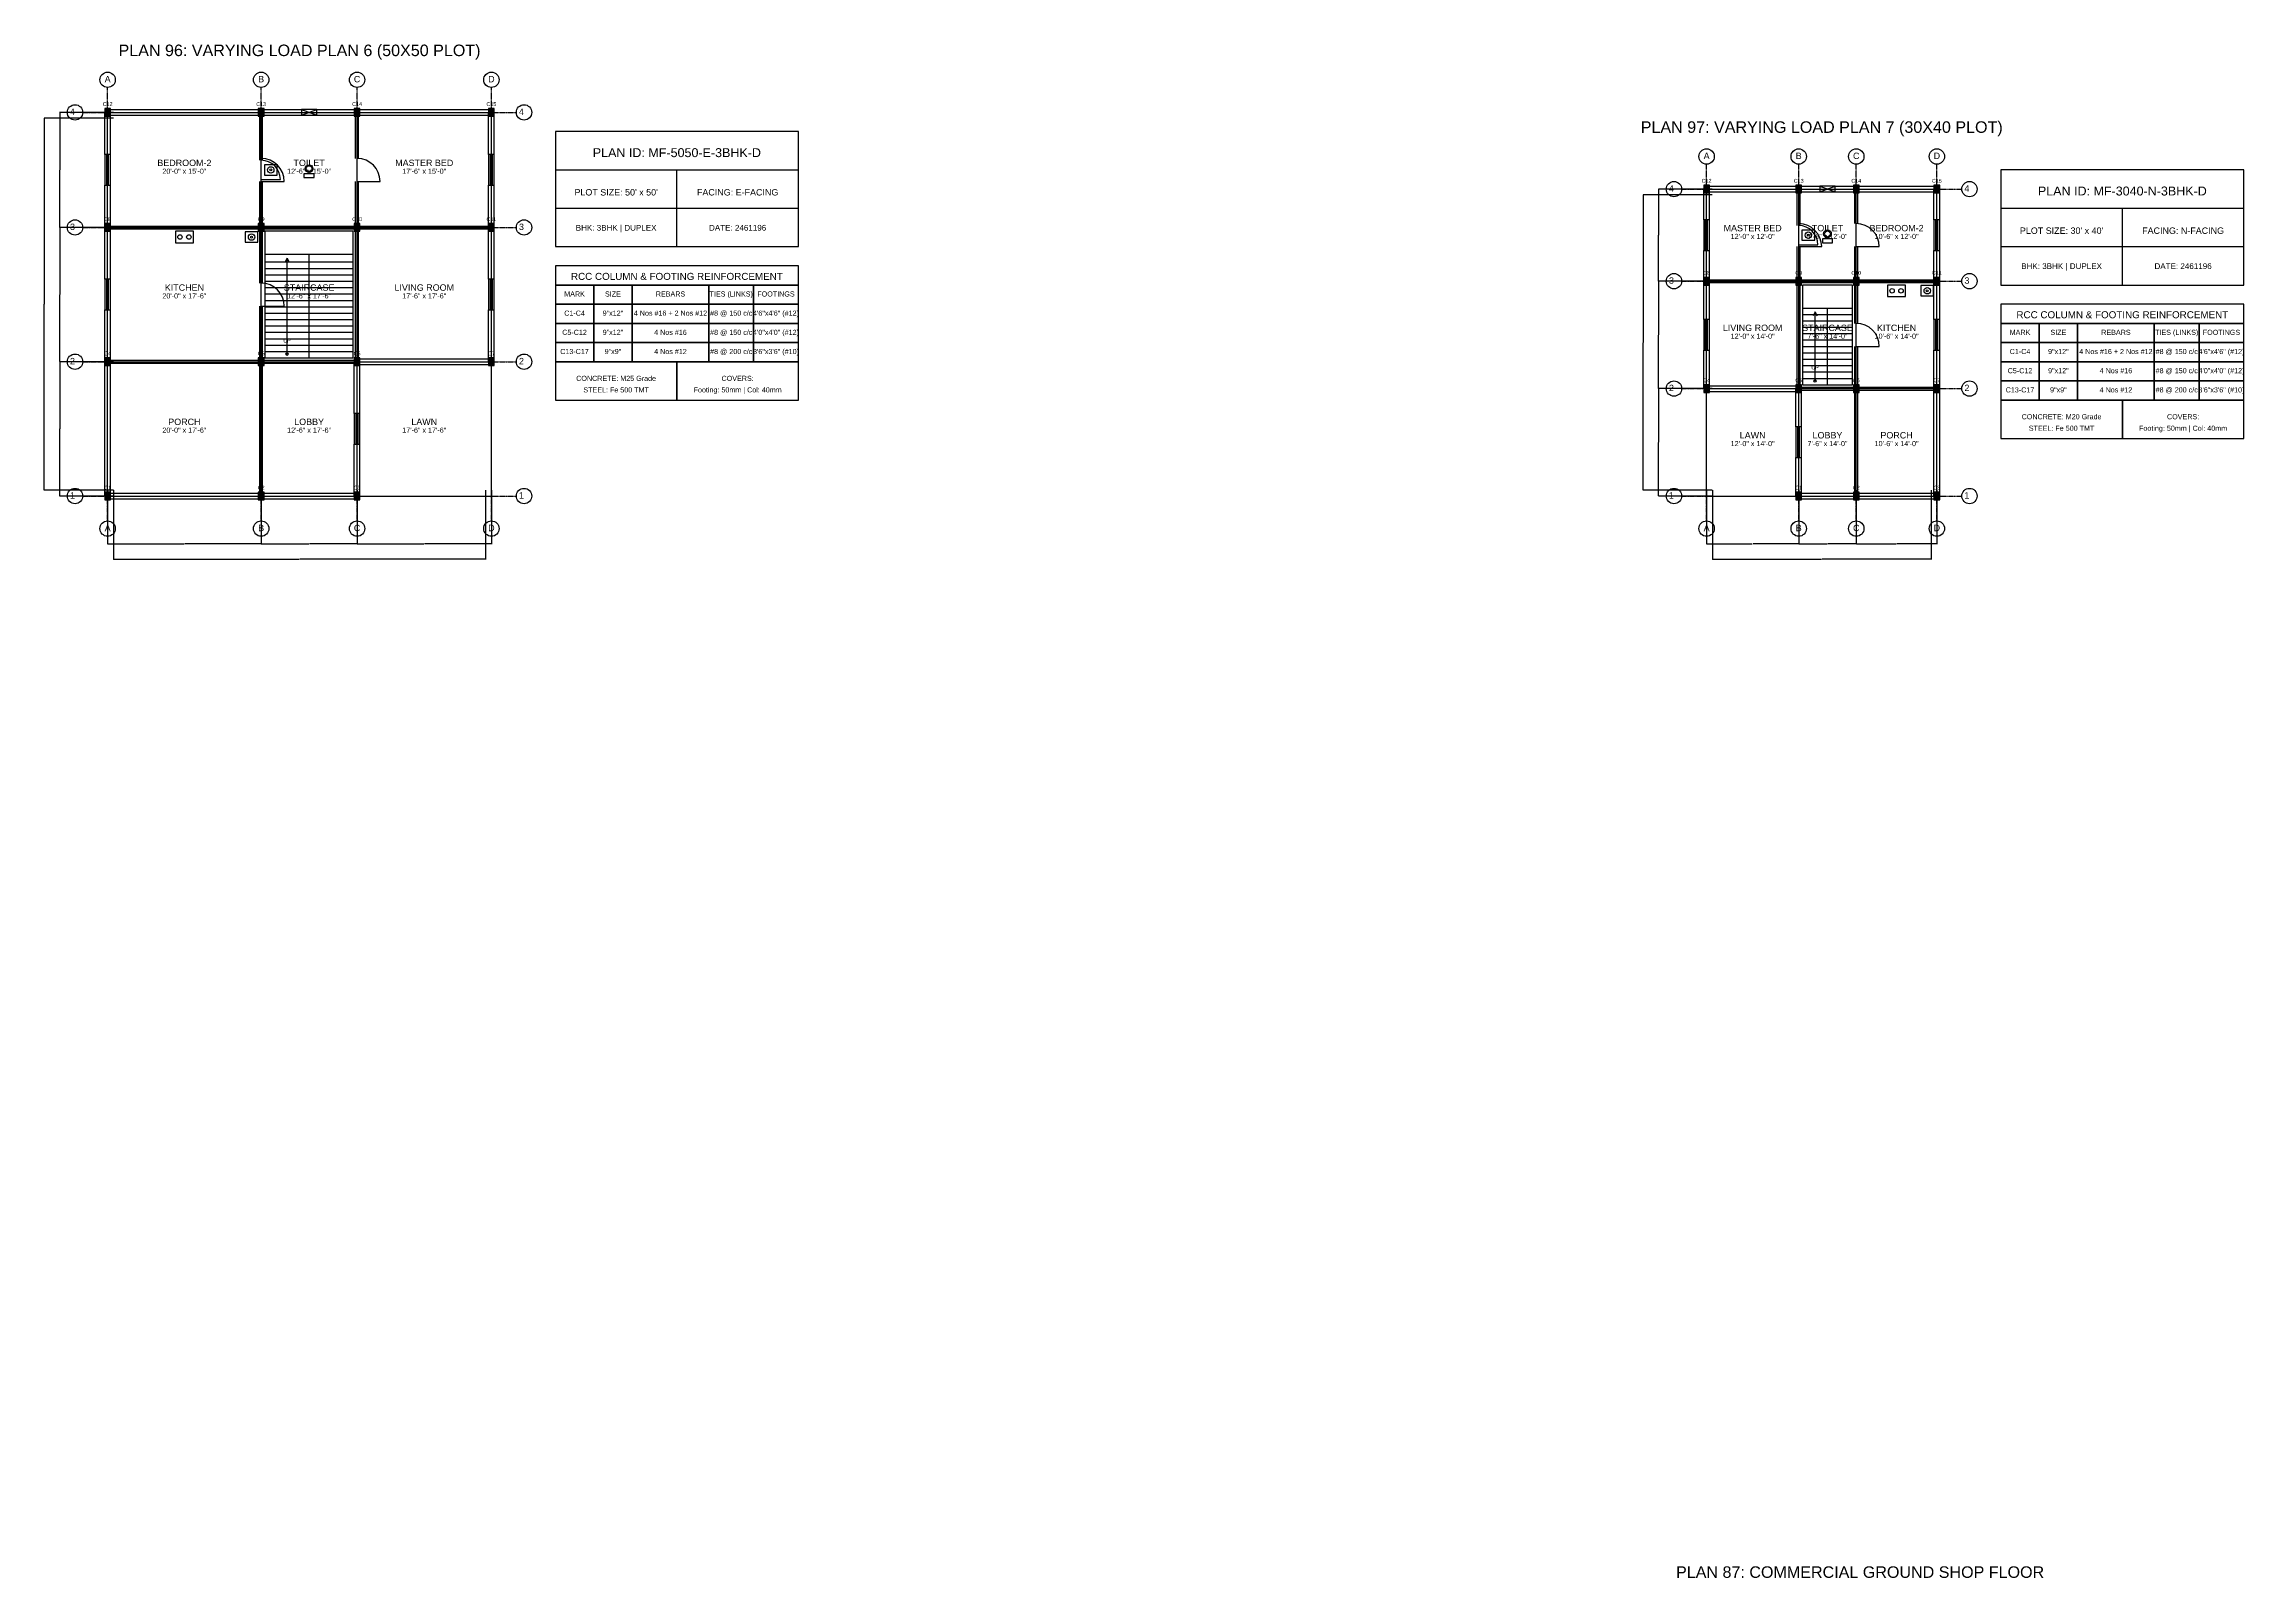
# Model space of a CAD drawing. Header units: inches. Extents: x -134 to 23580, y -99 to 23207.
# Drawn here: x 12400 to 15840, y 20808 to 23207 of the extents above; entities that cross this region are included whole.
import ezdxf
from ezdxf.enums import TextEntityAlignment as Align

# ---------------------------------------------------------------- set-up
doc = ezdxf.new("R2010")
doc.units = ezdxf.units.IN
doc.header["$MEASUREMENT"] = 0
doc.linetypes.add('CENTER', pattern=[2, 1.25, -0.25, 0.25, -0.25])
for name, color, linetype in [('A-COL-HATCH', 251, 'Continuous'), ('A-COLUMN', 1, 'Continuous'), ('A-DIM', 5, 'Continuous'), ('A-DOOR', 30, 'Continuous'), ('A-FIXTURE', 8, 'Continuous'), ('A-STAIR', 6, 'Continuous'), ('A-TEXT', 2, 'Continuous'), ('A-WALL-EXT', 7, 'Continuous'), ('A-WALL-INT', 9, 'Continuous'), ('A-WINDOW', 4, 'Continuous'), ('S-BEAM-FRAMING', 2, 'Continuous'), ('S-BUBBLE', 4, 'Continuous'), ('S-GRID-CENTER', 8, 'CENTER'), ('S-TABLE', 7, 'Continuous'), ('S-TEXT', 3, 'Continuous')]:
    doc.layers.add(name, color=color, linetype=linetype)
doc.styles.get("Standard").update_dxf_attribs({"font": 'arial.ttf'})
doc.dimstyles.get("Standard").update_dxf_attribs({"dimtxt": 0.18, "dimasz": 0.18, "dimexe": 0.18, "dimexo": 0.0625, "dimgap": 0.09, "dimtad": 0, "dimtih": 1, "dimtoh": 1, "dimdec": 4, "dimzin": 0, "dimdsep": 46, "dimtxsty": 'Standard', "dimcen": 0.09, "dimadec": 0, "dimazin": 0, "dimtfac": 1, "dimtdec": 4, "dimtofl": 0, "dimtmove": 0, "dimatfit": 3, "dimfxl": 1, "dimtolj": 1, "dimtzin": 0, "dimarcsym": 0})

# ---------------------------------------------------------------- blocks, each defined once
blk = doc.blocks.new('*D820')
at = {"layer": 'A-DIM', "color": 0, "lineweight": -2, "transparency": 16777216}
for p, q in [((12500, 22508.9), (12500, 22424.8)), ((12740, 22508.9), (12740, 22424.8)), ((12500.2, 22425), (12619.4, 22425)), ((12739.8, 22425), (12620.6, 22425))]:
    blk.add_line(p, q, dxfattribs=at)
at = {"layer": 'A-DIM', "color": 0, "transparency": 16777216}
for points in [[(12500.2, 22425), (12500.2, 22425), (12500, 22425)], [(12739.8, 22425), (12739.8, 22425), (12740, 22425)]]:
    blk.add_solid(points, dxfattribs=at)
at = {"layer": 'Defpoints', "color": 0, "transparency": 16777216}
for p in [(12500, 22509), (12740, 22509), (12740, 22425)]:
    blk.add_point(p, dxfattribs=at)
at = {"layer": 'A-DIM', "color": 0, "transparency": 16777216, "insert": (12620, 22425), "char_height": 0.18, "attachment_point": 5}
blk.add_mtext('\\A1;240.0000', dxfattribs=at)
blk = doc.blocks.new('*D821')
at = {"layer": 'A-DIM', "color": 0, "lineweight": -2, "transparency": 16777216}
for p, q in [((12740, 22508.9), (12740, 22424.8)), ((12890, 22508.9), (12890, 22424.8)), ((12740.2, 22425), (12814.4, 22425)), ((12889.8, 22425), (12815.6, 22425))]:
    blk.add_line(p, q, dxfattribs=at)
at = {"layer": 'A-DIM', "color": 0, "transparency": 16777216}
for points in [[(12740.2, 22425), (12740.2, 22425), (12740, 22425)], [(12889.8, 22425), (12889.8, 22425), (12890, 22425)]]:
    blk.add_solid(points, dxfattribs=at)
at = {"layer": 'Defpoints', "color": 0, "transparency": 16777216}
for p in [(12740, 22509), (12890, 22509), (12890, 22425)]:
    blk.add_point(p, dxfattribs=at)
at = {"layer": 'A-DIM', "color": 0, "transparency": 16777216, "insert": (12815, 22425), "char_height": 0.18, "attachment_point": 5}
blk.add_mtext('\\A1;150.0000', dxfattribs=at)
blk = doc.blocks.new('*D822')
at = {"layer": 'A-DIM', "color": 0, "lineweight": -2, "transparency": 16777216}
for p, q in [((12890, 22508.9), (12890, 22424.8)), ((13100, 22508.9), (13100, 22424.8)), ((12890.2, 22425), (12994.4, 22425)), ((13099.8, 22425), (12995.6, 22425))]:
    blk.add_line(p, q, dxfattribs=at)
at = {"layer": 'A-DIM', "color": 0, "transparency": 16777216}
for points in [[(12890.2, 22425), (12890.2, 22425), (12890, 22425)], [(13099.8, 22425), (13099.8, 22425), (13100, 22425)]]:
    blk.add_solid(points, dxfattribs=at)
at = {"layer": 'Defpoints', "color": 0, "transparency": 16777216}
for p in [(12890, 22509), (13100, 22509), (13100, 22425)]:
    blk.add_point(p, dxfattribs=at)
at = {"layer": 'A-DIM', "color": 0, "transparency": 16777216, "insert": (12995, 22425), "char_height": 0.18, "attachment_point": 5}
blk.add_mtext('\\A1;210.0000', dxfattribs=at)
blk = doc.blocks.new('*D823')
at = {"layer": 'A-DIM', "color": 0, "lineweight": -2, "transparency": 16777216}
for p, q in [((12509, 22508.9), (12509, 22400.8)), ((13091, 22508.9), (13091, 22400.8)), ((12509.2, 22401), (12799.4, 22401)), ((13090.8, 22401), (12800.6, 22401))]:
    blk.add_line(p, q, dxfattribs=at)
at = {"layer": 'A-DIM', "color": 0, "transparency": 16777216}
for points in [[(12509.2, 22401), (12509.2, 22401), (12509, 22401)], [(13090.8, 22401), (13090.8, 22401), (13091, 22401)]]:
    blk.add_solid(points, dxfattribs=at)
at = {"layer": 'Defpoints', "color": 0, "transparency": 16777216}
for p in [(12509, 22509), (13091, 22509), (13091, 22401)]:
    blk.add_point(p, dxfattribs=at)
at = {"layer": 'A-DIM', "color": 0, "transparency": 16777216, "insert": (12800, 22401), "char_height": 0.18, "attachment_point": 5}
blk.add_mtext('\\A1;582.0000', dxfattribs=at)
blk = doc.blocks.new('*D824')
at = {"layer": 'A-DIM', "color": 0, "lineweight": -2, "transparency": 16777216}
for p, q in [((12508.9, 22710), (12424.8, 22710)), ((12425, 22709.8), (12425, 22605.2)), ((12425, 22500.2), (12425, 22604.8)), ((12508.9, 22500), (12424.8, 22500))]:
    blk.add_line(p, q, dxfattribs=at)
at = {"layer": 'A-DIM', "color": 0, "transparency": 16777216}
for points in [[(12425, 22709.8), (12425, 22709.8), (12425, 22710)], [(12425, 22500.2), (12425, 22500.2), (12425, 22500)]]:
    blk.add_solid(points, dxfattribs=at)
at = {"layer": 'Defpoints', "color": 0, "transparency": 16777216}
for p in [(12425, 22710), (12509, 22710), (12509, 22500)]:
    blk.add_point(p, dxfattribs=at)
at = {"layer": 'A-DIM', "color": 0, "transparency": 16777216, "insert": (12425, 22605), "char_height": 0.18, "attachment_point": 5}
blk.add_mtext('\\A1;210.0000', dxfattribs=at)
blk = doc.blocks.new('*D825')
at = {"layer": 'A-DIM', "color": 0, "lineweight": -2, "transparency": 16777216}
for p, q in [((12508.9, 22920), (12424.8, 22920)), ((12425, 22919.8), (12425, 22815.2)), ((12425, 22710.2), (12425, 22814.8)), ((12508.9, 22710), (12424.8, 22710))]:
    blk.add_line(p, q, dxfattribs=at)
at = {"layer": 'A-DIM', "color": 0, "transparency": 16777216}
for points in [[(12425, 22919.8), (12425, 22919.8), (12425, 22920)], [(12425, 22710.2), (12425, 22710.2), (12425, 22710)]]:
    blk.add_solid(points, dxfattribs=at)
at = {"layer": 'Defpoints', "color": 0, "transparency": 16777216}
for p in [(12425, 22920), (12509, 22920), (12509, 22710)]:
    blk.add_point(p, dxfattribs=at)
at = {"layer": 'A-DIM', "color": 0, "transparency": 16777216, "insert": (12425, 22815), "char_height": 0.18, "attachment_point": 5}
blk.add_mtext('\\A1;210.0000', dxfattribs=at)
blk = doc.blocks.new('*D826')
at = {"layer": 'A-DIM', "color": 0, "lineweight": -2, "transparency": 16777216}
for p, q in [((12508.9, 23100), (12424.8, 23100)), ((12425, 23099.8), (12425, 23010.2)), ((12425, 22920.2), (12425, 23009.8)), ((12508.9, 22920), (12424.8, 22920))]:
    blk.add_line(p, q, dxfattribs=at)
at = {"layer": 'A-DIM', "color": 0, "transparency": 16777216}
for points in [[(12425, 23099.8), (12425, 23099.8), (12425, 23100)], [(12425, 22920.2), (12425, 22920.2), (12425, 22920)]]:
    blk.add_solid(points, dxfattribs=at)
at = {"layer": 'Defpoints', "color": 0, "transparency": 16777216}
for p in [(12425, 23100), (12509, 23100), (12509, 22920)]:
    blk.add_point(p, dxfattribs=at)
at = {"layer": 'A-DIM', "color": 0, "transparency": 16777216, "insert": (12425, 23010), "char_height": 0.18, "attachment_point": 5}
blk.add_mtext('\\A1;180.0000', dxfattribs=at)
blk = doc.blocks.new('*D827')
at = {"layer": 'A-DIM', "color": 0, "lineweight": -2, "transparency": 16777216}
for p, q in [((12508.9, 23091), (12400.8, 23091)), ((12401, 23090.8), (12401, 22800.2)), ((12401, 22509.2), (12401, 22799.8)), ((12508.9, 22509), (12400.8, 22509))]:
    blk.add_line(p, q, dxfattribs=at)
at = {"layer": 'A-DIM', "color": 0, "transparency": 16777216}
for points in [[(12401, 23090.8), (12401, 23090.8), (12401, 23091)], [(12401, 22509.2), (12401, 22509.2), (12401, 22509)]]:
    blk.add_solid(points, dxfattribs=at)
at = {"layer": 'Defpoints', "color": 0, "transparency": 16777216}
for p in [(12401, 23091), (12509, 23091), (12509, 22509)]:
    blk.add_point(p, dxfattribs=at)
at = {"layer": 'A-DIM', "color": 0, "transparency": 16777216, "insert": (12401, 22800), "char_height": 0.18, "attachment_point": 5}
blk.add_mtext('\\A1;582.0000', dxfattribs=at)
blk = doc.blocks.new('*D828')
at = {"layer": 'A-DIM', "color": 0, "lineweight": -2, "transparency": 16777216}
for p, q in [((15000, 22508.9), (15000, 22424.8)), ((15144, 22508.9), (15144, 22424.8)), ((15000.2, 22425), (15071.4, 22425)), ((15143.8, 22425), (15072.6, 22425))]:
    blk.add_line(p, q, dxfattribs=at)
at = {"layer": 'A-DIM', "color": 0, "transparency": 16777216}
for points in [[(15000.2, 22425), (15000.2, 22425), (15000, 22425)], [(15143.8, 22425), (15143.8, 22425), (15144, 22425)]]:
    blk.add_solid(points, dxfattribs=at)
at = {"layer": 'Defpoints', "color": 0, "transparency": 16777216}
for p in [(15000, 22509), (15144, 22509), (15144, 22425)]:
    blk.add_point(p, dxfattribs=at)
at = {"layer": 'A-DIM', "color": 0, "transparency": 16777216, "insert": (15072, 22425), "char_height": 0.18, "attachment_point": 5}
blk.add_mtext('\\A1;144.0000', dxfattribs=at)
blk = doc.blocks.new('*D829')
at = {"layer": 'A-DIM', "color": 0, "lineweight": -2, "transparency": 16777216}
for p, q in [((15144, 22508.9), (15144, 22424.8)), ((15234, 22508.9), (15234, 22424.8)), ((15144.2, 22425), (15188.5, 22425)), ((15233.8, 22425), (15189.5, 22425))]:
    blk.add_line(p, q, dxfattribs=at)
at = {"layer": 'A-DIM', "color": 0, "transparency": 16777216}
for points in [[(15144.2, 22425), (15144.2, 22425), (15144, 22425)], [(15233.8, 22425), (15233.8, 22425), (15234, 22425)]]:
    blk.add_solid(points, dxfattribs=at)
at = {"layer": 'Defpoints', "color": 0, "transparency": 16777216}
for p in [(15144, 22509), (15234, 22509), (15234, 22425)]:
    blk.add_point(p, dxfattribs=at)
at = {"layer": 'A-DIM', "color": 0, "transparency": 16777216, "insert": (15189, 22425), "char_height": 0.18, "attachment_point": 5}
blk.add_mtext('\\A1;90.0000', dxfattribs=at)
blk = doc.blocks.new('*D830')
at = {"layer": 'A-DIM', "color": 0, "lineweight": -2, "transparency": 16777216}
for p, q in [((15234, 22508.9), (15234, 22424.8)), ((15360, 22508.9), (15360, 22424.8)), ((15234.2, 22425), (15296.4, 22425)), ((15359.8, 22425), (15297.6, 22425))]:
    blk.add_line(p, q, dxfattribs=at)
at = {"layer": 'A-DIM', "color": 0, "transparency": 16777216}
for points in [[(15234.2, 22425), (15234.2, 22425), (15234, 22425)], [(15359.8, 22425), (15359.8, 22425), (15360, 22425)]]:
    blk.add_solid(points, dxfattribs=at)
at = {"layer": 'Defpoints', "color": 0, "transparency": 16777216}
for p in [(15234, 22509), (15360, 22509), (15360, 22425)]:
    blk.add_point(p, dxfattribs=at)
at = {"layer": 'A-DIM', "color": 0, "transparency": 16777216, "insert": (15297, 22425), "char_height": 0.18, "attachment_point": 5}
blk.add_mtext('\\A1;126.0000', dxfattribs=at)
blk = doc.blocks.new('*D831')
at = {"layer": 'A-DIM', "color": 0, "lineweight": -2, "transparency": 16777216}
for p, q in [((15009, 22508.9), (15009, 22400.8)), ((15351, 22508.9), (15351, 22400.8)), ((15009.2, 22401), (15179.4, 22401)), ((15350.8, 22401), (15180.6, 22401))]:
    blk.add_line(p, q, dxfattribs=at)
at = {"layer": 'A-DIM', "color": 0, "transparency": 16777216}
for points in [[(15009.2, 22401), (15009.2, 22401), (15009, 22401)], [(15350.8, 22401), (15350.8, 22401), (15351, 22401)]]:
    blk.add_solid(points, dxfattribs=at)
at = {"layer": 'Defpoints', "color": 0, "transparency": 16777216}
for p in [(15009, 22509), (15351, 22509), (15351, 22401)]:
    blk.add_point(p, dxfattribs=at)
at = {"layer": 'A-DIM', "color": 0, "transparency": 16777216, "insert": (15180, 22401), "char_height": 0.18, "attachment_point": 5}
blk.add_mtext('\\A1;342.0000', dxfattribs=at)
blk = doc.blocks.new('*D832')
at = {"layer": 'A-DIM', "color": 0, "lineweight": -2, "transparency": 16777216}
for p, q in [((15008.9, 22668), (14924.8, 22668)), ((14925, 22667.8), (14925, 22584.2)), ((14925, 22500.2), (14925, 22583.8)), ((15008.9, 22500), (14924.8, 22500))]:
    blk.add_line(p, q, dxfattribs=at)
at = {"layer": 'A-DIM', "color": 0, "transparency": 16777216}
for points in [[(14925, 22667.8), (14925, 22667.8), (14925, 22668)], [(14925, 22500.2), (14925, 22500.2), (14925, 22500)]]:
    blk.add_solid(points, dxfattribs=at)
at = {"layer": 'Defpoints', "color": 0, "transparency": 16777216}
for p in [(14925, 22668), (15009, 22668), (15009, 22500)]:
    blk.add_point(p, dxfattribs=at)
at = {"layer": 'A-DIM', "color": 0, "transparency": 16777216, "insert": (14925, 22584), "char_height": 0.18, "attachment_point": 5}
blk.add_mtext('\\A1;168.0000', dxfattribs=at)
blk = doc.blocks.new('*D833')
at = {"layer": 'A-DIM', "color": 0, "lineweight": -2, "transparency": 16777216}
for p, q in [((15008.9, 22836), (14924.8, 22836)), ((14925, 22835.8), (14925, 22752.2)), ((14925, 22668.2), (14925, 22751.8)), ((15008.9, 22668), (14924.8, 22668))]:
    blk.add_line(p, q, dxfattribs=at)
at = {"layer": 'A-DIM', "color": 0, "transparency": 16777216}
for points in [[(14925, 22835.8), (14925, 22835.8), (14925, 22836)], [(14925, 22668.2), (14925, 22668.2), (14925, 22668)]]:
    blk.add_solid(points, dxfattribs=at)
at = {"layer": 'Defpoints', "color": 0, "transparency": 16777216}
for p in [(14925, 22836), (15009, 22836), (15009, 22668)]:
    blk.add_point(p, dxfattribs=at)
at = {"layer": 'A-DIM', "color": 0, "transparency": 16777216, "insert": (14925, 22752), "char_height": 0.18, "attachment_point": 5}
blk.add_mtext('\\A1;168.0000', dxfattribs=at)
blk = doc.blocks.new('*D834')
at = {"layer": 'A-DIM', "color": 0, "lineweight": -2, "transparency": 16777216}
for p, q in [((15008.9, 22980), (14924.8, 22980)), ((14925, 22979.8), (14925, 22908.2)), ((14925, 22836.2), (14925, 22907.8)), ((15008.9, 22836), (14924.8, 22836))]:
    blk.add_line(p, q, dxfattribs=at)
at = {"layer": 'A-DIM', "color": 0, "transparency": 16777216}
for points in [[(14925, 22979.8), (14925, 22979.8), (14925, 22980)], [(14925, 22836.2), (14925, 22836.2), (14925, 22836)]]:
    blk.add_solid(points, dxfattribs=at)
at = {"layer": 'Defpoints', "color": 0, "transparency": 16777216}
for p in [(14925, 22980), (15009, 22980), (15009, 22836)]:
    blk.add_point(p, dxfattribs=at)
at = {"layer": 'A-DIM', "color": 0, "transparency": 16777216, "insert": (14925, 22908), "char_height": 0.18, "attachment_point": 5}
blk.add_mtext('\\A1;144.0000', dxfattribs=at)
blk = doc.blocks.new('*D835')
at = {"layer": 'A-DIM', "color": 0, "lineweight": -2, "transparency": 16777216}
for p, q in [((15008.9, 22971), (14900.8, 22971)), ((14901, 22970.8), (14901, 22740.2)), ((14901, 22509.2), (14901, 22739.8)), ((15008.9, 22509), (14900.8, 22509))]:
    blk.add_line(p, q, dxfattribs=at)
at = {"layer": 'A-DIM', "color": 0, "transparency": 16777216}
for points in [[(14901, 22970.8), (14901, 22970.8), (14901, 22971)], [(14901, 22509.2), (14901, 22509.2), (14901, 22509)]]:
    blk.add_solid(points, dxfattribs=at)
at = {"layer": 'Defpoints', "color": 0, "transparency": 16777216}
for p in [(14901, 22971), (15009, 22971), (15009, 22509)]:
    blk.add_point(p, dxfattribs=at)
at = {"layer": 'A-DIM', "color": 0, "transparency": 16777216, "insert": (14901, 22740), "char_height": 0.18, "attachment_point": 5}
blk.add_mtext('\\A1;462.0000', dxfattribs=at)

msp = doc.modelspace()

# ---------------------------------------------------------------- linework, layer by layer
at = {"layer": 'A-COL-HATCH'}
for points in [[(12495.5, 23094), (12504.5, 23094), (12495.5, 23106), (12504.5, 23106)], [(12735.5, 23094), (12744.5, 23094), (12735.5, 23106), (12744.5, 23106)], [(12885.5, 23094), (12894.5, 23094), (12885.5, 23106), (12894.5, 23106)], [(13095.5, 23094), (13104.5, 23094), (13095.5, 23106), (13104.5, 23106)], [(14995.5, 22974), (15004.5, 22974), (14995.5, 22986), (15004.5, 22986)], [(15139.5, 22974), (15148.5, 22974), (15139.5, 22986), (15148.5, 22986)], [(15229.5, 22974), (15238.5, 22974), (15229.5, 22986), (15238.5, 22986)], [(15355.5, 22974), (15364.5, 22974), (15355.5, 22986), (15364.5, 22986)], [(12495.5, 22914), (12504.5, 22914), (12495.5, 22926), (12504.5, 22926)], [(12735.5, 22914), (12744.5, 22914), (12735.5, 22926), (12744.5, 22926)], [(12885.5, 22914), (12894.5, 22914), (12885.5, 22926), (12894.5, 22926)], [(13095.5, 22914), (13104.5, 22914), (13095.5, 22926), (13104.5, 22926)], [(14995.5, 22830), (15004.5, 22830), (14995.5, 22842), (15004.5, 22842)], [(15139.5, 22830), (15148.5, 22830), (15139.5, 22842), (15148.5, 22842)], [(15229.5, 22830), (15238.5, 22830), (15229.5, 22842), (15238.5, 22842)], [(15355.5, 22830), (15364.5, 22830), (15355.5, 22842), (15364.5, 22842)], [(12495.5, 22704), (12504.5, 22704), (12495.5, 22716), (12504.5, 22716)], [(12735.5, 22704), (12744.5, 22704), (12735.5, 22716), (12744.5, 22716)], [(12885.5, 22704), (12894.5, 22704), (12885.5, 22716), (12894.5, 22716)], [(13095.5, 22704), (13104.5, 22704), (13095.5, 22716), (13104.5, 22716)], [(14995.5, 22662), (15004.5, 22662), (14995.5, 22674), (15004.5, 22674)], [(15139.5, 22662), (15148.5, 22662), (15139.5, 22674), (15148.5, 22674)], [(15229.5, 22662), (15238.5, 22662), (15229.5, 22674), (15238.5, 22674)], [(15355.5, 22662), (15364.5, 22662), (15355.5, 22674), (15364.5, 22674)], [(12495.5, 22494), (12504.5, 22494), (12495.5, 22506), (12504.5, 22506)], [(12735.5, 22494), (12744.5, 22494), (12735.5, 22506), (12744.5, 22506)], [(12885.5, 22494), (12894.5, 22494), (12885.5, 22506), (12894.5, 22506)], [(15139.5, 22494), (15148.5, 22494), (15139.5, 22506), (15148.5, 22506)], [(15229.5, 22494), (15238.5, 22494), (15229.5, 22506), (15238.5, 22506)], [(15355.5, 22494), (15364.5, 22494), (15355.5, 22506), (15364.5, 22506)]]:
    msp.add_solid(points, dxfattribs=at)
at = {"layer": 'A-COLUMN'}
for points in [[(12495.5, 23094), (12504.5, 23094), (12504.5, 23106), (12495.5, 23106)], [(12735.5, 23094), (12744.5, 23094), (12744.5, 23106), (12735.5, 23106)], [(12885.5, 23094), (12894.5, 23094), (12894.5, 23106), (12885.5, 23106)], [(13095.5, 23094), (13104.5, 23094), (13104.5, 23106), (13095.5, 23106)], [(14995.5, 22974), (15004.5, 22974), (15004.5, 22986), (14995.5, 22986)], [(15139.5, 22974), (15148.5, 22974), (15148.5, 22986), (15139.5, 22986)], [(15229.5, 22974), (15238.5, 22974), (15238.5, 22986), (15229.5, 22986)], [(15355.5, 22974), (15364.5, 22974), (15364.5, 22986), (15355.5, 22986)], [(12495.5, 22914), (12504.5, 22914), (12504.5, 22926), (12495.5, 22926)], [(12735.5, 22914), (12744.5, 22914), (12744.5, 22926), (12735.5, 22926)], [(12885.5, 22914), (12894.5, 22914), (12894.5, 22926), (12885.5, 22926)], [(13095.5, 22914), (13104.5, 22914), (13104.5, 22926), (13095.5, 22926)], [(14995.5, 22830), (15004.5, 22830), (15004.5, 22842), (14995.5, 22842)], [(15139.5, 22830), (15148.5, 22830), (15148.5, 22842), (15139.5, 22842)], [(15229.5, 22830), (15238.5, 22830), (15238.5, 22842), (15229.5, 22842)], [(15355.5, 22830), (15364.5, 22830), (15364.5, 22842), (15355.5, 22842)], [(12495.5, 22704), (12504.5, 22704), (12504.5, 22716), (12495.5, 22716)], [(12735.5, 22704), (12744.5, 22704), (12744.5, 22716), (12735.5, 22716)], [(12885.5, 22704), (12894.5, 22704), (12894.5, 22716), (12885.5, 22716)], [(13095.5, 22704), (13104.5, 22704), (13104.5, 22716), (13095.5, 22716)], [(14995.5, 22662), (15004.5, 22662), (15004.5, 22674), (14995.5, 22674)], [(15139.5, 22662), (15148.5, 22662), (15148.5, 22674), (15139.5, 22674)], [(15229.5, 22662), (15238.5, 22662), (15238.5, 22674), (15229.5, 22674)], [(15355.5, 22662), (15364.5, 22662), (15364.5, 22674), (15355.5, 22674)], [(12495.5, 22494), (12504.5, 22494), (12504.5, 22506), (12495.5, 22506)], [(12735.5, 22494), (12744.5, 22494), (12744.5, 22506), (12735.5, 22506)], [(12885.5, 22494), (12894.5, 22494), (12894.5, 22506), (12885.5, 22506)], [(15139.5, 22494), (15148.5, 22494), (15148.5, 22506), (15139.5, 22506)], [(15229.5, 22494), (15238.5, 22494), (15238.5, 22506), (15229.5, 22506)], [(15355.5, 22494), (15364.5, 22494), (15364.5, 22506), (15355.5, 22506)]]:
    msp.add_lwpolyline(points, close=True, dxfattribs=at)
at = {"layer": 'A-DOOR'}
for p, q in [((12740, 22995), (12770, 22995)), ((12740, 22992), (12776, 22992)), ((12890, 22992), (12926, 22992)), ((15144, 22893), (15174, 22893)), ((15144, 22890), (15180, 22890)), ((15234, 22890), (15270, 22890)), ((12740, 22797), (12776, 22797)), ((15234, 22734), (15270, 22734))]:
    msp.add_line(p, q, dxfattribs=at)
for centre, radius in [((12740, 22992), 36), ((12740, 22995), 30), ((12890, 22992), 36), ((15144, 22890), 36), ((15144, 22893), 30), ((15234, 22890), 36), ((12740, 22797), 36), ((15234, 22734), 36)]:
    msp.add_arc(centre, radius, 0, 90, dxfattribs=at)
at = {"layer": 'A-FIXTURE'}
for points in [[(12745, 23002), (12765, 23002), (12765, 23018), (12745, 23018)], [(12807, 22998), (12823, 22998), (12823, 23004), (12807, 23004)], [(12606, 22896), (12634, 22896), (12634, 22914), (12606, 22914)], [(12715, 22897), (12735, 22897), (12735, 22913), (12715, 22913)], [(15149, 22900), (15169, 22900), (15169, 22916), (15149, 22916)], [(15181, 22896), (15197, 22896), (15197, 22902), (15181, 22902)], [(15283, 22812), (15311, 22812), (15311, 22830), (15283, 22830)], [(15335, 22813), (15355, 22813), (15355, 22829), (15335, 22829)]]:
    msp.add_lwpolyline(points, close=True, dxfattribs=at)
for centre, radius in [((12755, 23010), 5), ((12815, 23012), 6), ((12815, 23012), 4.5), ((12755, 23010), 1.5), ((12725, 22905), 5), ((15159, 22908), 5), ((15159, 22908), 1.5), ((15189, 22910), 6), ((15189, 22910), 4.5), ((12613, 22905), 3.5), ((12627, 22905), 3.5), ((12725, 22905), 1.5), ((15290, 22821), 3.5), ((15304, 22821), 3.5), ((15345, 22821), 5), ((15345, 22821), 1.5)]:
    msp.add_circle(centre, radius, dxfattribs=at)
at = {"layer": 'A-STAIR'}
for p, q in [((12746, 22878), (12884, 22878)), ((12815, 22716), (12815, 22878)), ((12746, 22866), (12815, 22866)), ((12746, 22856), (12815, 22856)), ((12746, 22846), (12815, 22846)), ((12780.5, 22872), (12777.5, 22866)), ((12780.5, 22722), (12780.5, 22872)), ((12780.5, 22872), (12783.5, 22866)), ((12815, 22866), (12884, 22866)), ((12815, 22856), (12884, 22856)), ((12815, 22846), (12884, 22846)), ((12746, 22836), (12815, 22836)), ((12746, 22826), (12815, 22826)), ((12746, 22816), (12815, 22816)), ((12746, 22806), (12815, 22806)), ((12815, 22836), (12884, 22836)), ((12815, 22826), (12884, 22826)), ((12815, 22816), (12884, 22816)), ((12815, 22806), (12884, 22806)), ((12746, 22796), (12815, 22796)), ((12746, 22786), (12815, 22786)), ((12746, 22776), (12815, 22776)), ((12815, 22796), (12884, 22796)), ((12815, 22786), (12884, 22786)), ((12815, 22776), (12884, 22776)), ((15150, 22794), (15228, 22794)), ((15150, 22784), (15189, 22784)), ((15150, 22774), (15189, 22774)), ((15169.5, 22788), (15166.5, 22782)), ((15169.5, 22680), (15169.5, 22788)), ((15169.5, 22788), (15172.5, 22782)), ((15189, 22674), (15189, 22794)), ((15189, 22784), (15228, 22784)), ((15189, 22774), (15228, 22774)), ((12746, 22766), (12815, 22766)), ((12746, 22756), (12815, 22756)), ((12746, 22746), (12815, 22746)), ((12815, 22766), (12884, 22766)), ((12815, 22756), (12884, 22756)), ((12815, 22746), (12884, 22746)), ((15150, 22764), (15189, 22764)), ((15150, 22754), (15189, 22754)), ((15150, 22744), (15189, 22744)), ((15189, 22764), (15228, 22764)), ((15189, 22754), (15228, 22754)), ((15189, 22744), (15228, 22744)), ((12746, 22736), (12815, 22736)), ((12746, 22726), (12815, 22726)), ((12815, 22736), (12884, 22736)), ((12815, 22726), (12884, 22726)), ((15150, 22734), (15189, 22734)), ((15150, 22724), (15189, 22724)), ((15150, 22714), (15189, 22714)), ((15150, 22704), (15189, 22704)), ((15189, 22734), (15228, 22734)), ((15189, 22724), (15228, 22724)), ((15189, 22714), (15228, 22714)), ((15189, 22704), (15228, 22704)), ((15150, 22694), (15189, 22694)), ((15150, 22684), (15189, 22684)), ((15189, 22694), (15228, 22694)), ((15189, 22684), (15228, 22684))]:
    msp.add_line(p, q, dxfattribs=at)
for points in [[(12746, 22716), (12884, 22716), (12884, 22914), (12746, 22914)], [(15150, 22674), (15228, 22674), (15228, 22830), (15150, 22830)]]:
    msp.add_lwpolyline(points, close=True, dxfattribs=at)
for centre in [(12780.5, 22722), (15169.5, 22680)]:
    msp.add_circle(centre, 2, dxfattribs=at)
at = {"layer": 'A-WALL-EXT'}
for p, q in [((12495.5, 23034), (12495.5, 23100)), ((12500, 23104.5), (12740, 23104.5)), ((12500, 23095.5), (12740, 23095.5)), ((12504.5, 23034), (12504.5, 23100)), ((12740, 23104.5), (12803, 23104.5)), ((12740, 23095.5), (12803, 23095.5)), ((12827, 23104.5), (12890, 23104.5)), ((12827, 23095.5), (12890, 23095.5)), ((12890, 23104.5), (13100, 23104.5)), ((12890, 23095.5), (13100, 23095.5)), ((13095.5, 23034), (13095.5, 23100)), ((13104.5, 23034), (13104.5, 23100)), ((12495.5, 22920), (12495.5, 22986)), ((12504.5, 22920), (12504.5, 22986)), ((13095.5, 22920), (13095.5, 22986)), ((13104.5, 22920), (13104.5, 22986)), ((13200, 23010), (13580, 23010)), ((13390, 22890), (13390, 23010)), ((14995.5, 22932), (14995.5, 22980)), ((15000, 22984.5), (15144, 22984.5)), ((15004.5, 22932), (15004.5, 22980)), ((15144, 22984.5), (15177, 22984.5)), ((15201, 22984.5), (15234, 22984.5)), ((15234, 22984.5), (15360, 22984.5)), ((15355.5, 22932), (15355.5, 22980)), ((15364.5, 22932), (15364.5, 22980)), ((13200, 22950), (13580, 22950)), ((15000, 22975.5), (15144, 22975.5)), ((15144, 22975.5), (15177, 22975.5)), ((15201, 22975.5), (15234, 22975.5)), ((15234, 22975.5), (15360, 22975.5)), ((15460, 22950), (15840, 22950)), ((15650, 22830), (15650, 22950)), ((12495.5, 22839), (12495.5, 22920)), ((12504.5, 22839), (12504.5, 22920)), ((13095.5, 22839), (13095.5, 22920)), ((13104.5, 22839), (13104.5, 22920)), ((14995.5, 22836), (14995.5, 22884)), ((15004.5, 22836), (15004.5, 22884)), ((15355.5, 22836), (15355.5, 22884)), ((15364.5, 22836), (15364.5, 22884)), ((15460, 22890), (15840, 22890)), ((14995.5, 22776), (14995.5, 22836)), ((15004.5, 22776), (15004.5, 22836)), ((15355.5, 22776), (15355.5, 22836)), ((15364.5, 22776), (15364.5, 22836)), ((12495.5, 22710), (12495.5, 22791)), ((12504.5, 22710), (12504.5, 22791)), ((13095.5, 22710), (13095.5, 22791)), ((13104.5, 22710), (13104.5, 22791)), ((12495.5, 22500), (12495.5, 22710)), ((12504.5, 22500), (12504.5, 22710)), ((12885.5, 22629), (12885.5, 22710)), ((12890, 22714.5), (13100, 22714.5)), ((12890, 22705.5), (13100, 22705.5)), ((12894.5, 22629), (12894.5, 22710)), ((14995.5, 22668), (14995.5, 22728)), ((15004.5, 22668), (15004.5, 22728)), ((15355.5, 22668), (15355.5, 22728)), ((15364.5, 22668), (15364.5, 22728)), ((15000, 22672.5), (15144, 22672.5)), ((15139.5, 22608), (15139.5, 22668)), ((15148.5, 22608), (15148.5, 22668)), ((15355.5, 22500), (15355.5, 22668)), ((15364.5, 22500), (15364.5, 22668)), ((15000, 22663.5), (15144, 22663.5)), ((12885.5, 22500), (12885.5, 22581)), ((12894.5, 22500), (12894.5, 22581)), ((15139.5, 22500), (15139.5, 22560)), ((15148.5, 22500), (15148.5, 22560)), ((12500, 22504.5), (12740, 22504.5)), ((12740, 22504.5), (12890, 22504.5)), ((15144, 22504.5), (15234, 22504.5)), ((15234, 22504.5), (15360, 22504.5)), ((12500, 22495.5), (12740, 22495.5)), ((12740, 22495.5), (12890, 22495.5)), ((15144, 22495.5), (15234, 22495.5)), ((15234, 22495.5), (15360, 22495.5))]:
    msp.add_line(p, q, dxfattribs=at)
for points in [[(13200, 22890), (13580, 22890), (13580, 23070), (13200, 23070)], [(15460, 22830), (15840, 22830), (15840, 23010), (15460, 23010)]]:
    msp.add_lwpolyline(points, close=True, dxfattribs=at)
at = {"layer": 'A-WALL-INT'}
for p, q in [((12737.75, 23025), (12737.75, 23100)), ((12742.25, 23025), (12742.25, 23100)), ((12887.75, 23028), (12887.75, 23100)), ((12892.25, 23028), (12892.25, 23100)), ((12737.75, 22920), (12737.75, 22992)), ((12742.25, 22920), (12742.25, 22992)), ((12887.75, 22920), (12887.75, 22992)), ((12892.25, 22920), (12892.25, 22992)), ((15141.75, 22923), (15141.75, 22980)), ((15146.25, 22923), (15146.25, 22980)), ((15231.75, 22926), (15231.75, 22980)), ((15236.25, 22926), (15236.25, 22980)), ((12500, 22922.25), (12740, 22922.25)), ((12500, 22917.75), (12740, 22917.75)), ((12737.75, 22833), (12737.75, 22920)), ((12740, 22922.25), (12890, 22922.25)), ((12740, 22917.75), (12890, 22917.75)), ((12742.25, 22833), (12742.25, 22920)), ((12887.75, 22710), (12887.75, 22920)), ((12890, 22922.25), (13100, 22922.25)), ((12890, 22917.75), (13100, 22917.75)), ((12892.25, 22710), (12892.25, 22920)), ((15141.75, 22836), (15141.75, 22890)), ((15146.25, 22836), (15146.25, 22890)), ((15231.75, 22836), (15231.75, 22890)), ((15236.25, 22836), (15236.25, 22890)), ((15000, 22838.25), (15144, 22838.25)), ((15000, 22833.75), (15144, 22833.75)), ((15141.75, 22668), (15141.75, 22836)), ((15144, 22838.25), (15234, 22838.25)), ((15144, 22833.75), (15234, 22833.75)), ((15146.25, 22668), (15146.25, 22836)), ((15231.75, 22770), (15231.75, 22836)), ((15234, 22838.25), (15360, 22838.25)), ((15234, 22833.75), (15360, 22833.75)), ((15236.25, 22770), (15236.25, 22836)), ((12737.75, 22710), (12737.75, 22797)), ((12742.25, 22710), (12742.25, 22797)), ((12500, 22712.25), (12740, 22712.25)), ((12500, 22707.75), (12740, 22707.75)), ((12737.75, 22500), (12737.75, 22710)), ((12740, 22712.25), (12890, 22712.25)), ((12740, 22707.75), (12890, 22707.75)), ((12742.25, 22500), (12742.25, 22710)), ((15231.75, 22668), (15231.75, 22734)), ((15236.25, 22668), (15236.25, 22734)), ((15144, 22670.25), (15234, 22670.25)), ((15231.75, 22500), (15231.75, 22668)), ((15234, 22670.25), (15360, 22670.25)), ((15236.25, 22500), (15236.25, 22668)), ((15144, 22665.75), (15234, 22665.75)), ((15234, 22665.75), (15360, 22665.75))]:
    msp.add_line(p, q, dxfattribs=at)
at = {"layer": 'A-WINDOW'}
for p, q in [((12803, 23095.5), (12827, 23104.5)), ((12803, 23104.5), (12827, 23095.5)), ((12498.5, 22986), (12498.5, 23034)), ((12501.5, 22986), (12501.5, 23034)), ((13098.5, 22986), (13098.5, 23034)), ((13101.5, 22986), (13101.5, 23034)), ((15177, 22975.5), (15201, 22984.5)), ((15177, 22984.5), (15201, 22975.5)), ((14998.5, 22884), (14998.5, 22932)), ((15001.5, 22884), (15001.5, 22932)), ((15358.5, 22884), (15358.5, 22932)), ((15361.5, 22884), (15361.5, 22932)), ((12498.5, 22791), (12498.5, 22839)), ((12501.5, 22791), (12501.5, 22839)), ((13098.5, 22791), (13098.5, 22839)), ((13101.5, 22791), (13101.5, 22839)), ((14998.5, 22728), (14998.5, 22776)), ((15001.5, 22728), (15001.5, 22776)), ((15358.5, 22728), (15358.5, 22776)), ((15361.5, 22728), (15361.5, 22776)), ((12888.5, 22581), (12888.5, 22629)), ((12891.5, 22581), (12891.5, 22629)), ((15142.5, 22560), (15142.5, 22608)), ((15145.5, 22560), (15145.5, 22608))]:
    msp.add_line(p, q, dxfattribs=at)
for points in [[(12803, 23095.5), (12827, 23095.5), (12827, 23104.5), (12803, 23104.5)], [(12495.5, 22986), (12504.5, 22986), (12504.5, 23034), (12495.5, 23034)], [(13095.5, 22986), (13104.5, 22986), (13104.5, 23034), (13095.5, 23034)], [(15177, 22975.5), (15201, 22975.5), (15201, 22984.5), (15177, 22984.5)], [(14995.5, 22884), (15004.5, 22884), (15004.5, 22932), (14995.5, 22932)], [(15355.5, 22884), (15364.5, 22884), (15364.5, 22932), (15355.5, 22932)], [(12495.5, 22791), (12504.5, 22791), (12504.5, 22839), (12495.5, 22839)], [(13095.5, 22791), (13104.5, 22791), (13104.5, 22839), (13095.5, 22839)], [(14995.5, 22728), (15004.5, 22728), (15004.5, 22776), (14995.5, 22776)], [(15355.5, 22728), (15364.5, 22728), (15364.5, 22776), (15355.5, 22776)], [(12885.5, 22581), (12894.5, 22581), (12894.5, 22629), (12885.5, 22629)], [(15139.5, 22560), (15148.5, 22560), (15148.5, 22608), (15139.5, 22608)]]:
    msp.add_lwpolyline(points, close=True, dxfattribs=at)
at = {"layer": 'S-BEAM-FRAMING'}
for p, q in [((12500, 22500), (12500, 23100)), ((12500, 23100), (13100, 23100)), ((12740, 22500), (12740, 23100)), ((12890, 22500), (12890, 23100)), ((13100, 22500), (13100, 23100)), ((15000, 22500), (15000, 22980)), ((15000, 22980), (15360, 22980)), ((15144, 22500), (15144, 22980)), ((15234, 22500), (15234, 22980)), ((15360, 22500), (15360, 22980)), ((12500, 22920), (13100, 22920)), ((15000, 22836), (15360, 22836)), ((12500, 22710), (13100, 22710)), ((15000, 22668), (15360, 22668)), ((12500, 22500), (13100, 22500)), ((15000, 22500), (15360, 22500))]:
    msp.add_line(p, q, dxfattribs=at)
at = {"layer": 'S-BUBBLE'}
for centre in [(12500, 23151), (12740, 23151), (12890, 23151), (13100, 23151), (12449, 23100), (13151, 23100), (15000, 23031), (15144, 23031), (15234, 23031), (15360, 23031), (14949, 22980), (15411, 22980), (12449, 22920), (13151, 22920), (14949, 22836), (15411, 22836), (12449, 22710), (13151, 22710), (14949, 22668), (15411, 22668), (12449, 22500), (13151, 22500), (14949, 22500), (15411, 22500), (12500, 22449), (12740, 22449), (12890, 22449), (13100, 22449), (15000, 22449), (15144, 22449), (15234, 22449), (15360, 22449)]:
    msp.add_circle(centre, 12, dxfattribs=at)
at = {"layer": 'S-GRID-CENTER'}
for p, q in [((12500, 22461), (12500, 23139)), ((12740, 22461), (12740, 23139)), ((12890, 22461), (12890, 23139)), ((13100, 22461), (13100, 23139)), ((12461, 23100), (13139, 23100)), ((15000, 22461), (15000, 23019)), ((15144, 22461), (15144, 23019)), ((15234, 22461), (15234, 23019)), ((15360, 22461), (15360, 23019)), ((14961, 22980), (15399, 22980)), ((12461, 22920), (13139, 22920)), ((14961, 22836), (15399, 22836)), ((12461, 22710), (13139, 22710)), ((14961, 22668), (15399, 22668)), ((12461, 22500), (13139, 22500)), ((14961, 22500), (15399, 22500))]:
    msp.add_line(p, q, dxfattribs=at)
at = {"layer": 'S-TABLE'}
for points in [[(13200, 22830), (13580, 22830), (13580, 22860), (13200, 22860)], [(13200, 22800), (13260, 22800), (13260, 22830), (13200, 22830)], [(13260, 22800), (13320, 22800), (13320, 22830), (13260, 22830)], [(13320, 22800), (13440, 22800), (13440, 22830), (13320, 22830)], [(13440, 22800), (13510, 22800), (13510, 22830), (13440, 22830)], [(13510, 22800), (13580, 22800), (13580, 22830), (13510, 22830)], [(13200, 22770), (13260, 22770), (13260, 22800), (13200, 22800)], [(13260, 22770), (13320, 22770), (13320, 22800), (13260, 22800)], [(13320, 22770), (13440, 22770), (13440, 22800), (13320, 22800)], [(13440, 22770), (13510, 22770), (13510, 22800), (13440, 22800)], [(13510, 22770), (13580, 22770), (13580, 22800), (13510, 22800)], [(15460, 22770), (15840, 22770), (15840, 22800), (15460, 22800)], [(13200, 22740), (13260, 22740), (13260, 22770), (13200, 22770)], [(13200, 22710), (13260, 22710), (13260, 22740), (13200, 22740)], [(13260, 22740), (13320, 22740), (13320, 22770), (13260, 22770)], [(13260, 22710), (13320, 22710), (13320, 22740), (13260, 22740)], [(13320, 22740), (13440, 22740), (13440, 22770), (13320, 22770)], [(13320, 22710), (13440, 22710), (13440, 22740), (13320, 22740)], [(13440, 22740), (13510, 22740), (13510, 22770), (13440, 22770)], [(13440, 22710), (13510, 22710), (13510, 22740), (13440, 22740)], [(13510, 22740), (13580, 22740), (13580, 22770), (13510, 22770)], [(13510, 22710), (13580, 22710), (13580, 22740), (13510, 22740)], [(15460, 22740), (15520, 22740), (15520, 22770), (15460, 22770)], [(15460, 22710), (15520, 22710), (15520, 22740), (15460, 22740)], [(15520, 22740), (15580, 22740), (15580, 22770), (15520, 22770)], [(15520, 22710), (15580, 22710), (15580, 22740), (15520, 22740)], [(15580, 22740), (15700, 22740), (15700, 22770), (15580, 22770)], [(15580, 22710), (15700, 22710), (15700, 22740), (15580, 22740)], [(15700, 22740), (15770, 22740), (15770, 22770), (15700, 22770)], [(15700, 22710), (15770, 22710), (15770, 22740), (15700, 22740)], [(15770, 22740), (15840, 22740), (15840, 22770), (15770, 22770)], [(15770, 22710), (15840, 22710), (15840, 22740), (15770, 22740)], [(13200, 22650), (13390, 22650), (13390, 22710), (13200, 22710)], [(13390, 22650), (13580, 22650), (13580, 22710), (13390, 22710)], [(15460, 22680), (15520, 22680), (15520, 22710), (15460, 22710)], [(15520, 22680), (15580, 22680), (15580, 22710), (15520, 22710)], [(15580, 22680), (15700, 22680), (15700, 22710), (15580, 22710)], [(15700, 22680), (15770, 22680), (15770, 22710), (15700, 22710)], [(15770, 22680), (15840, 22680), (15840, 22710), (15770, 22710)], [(15460, 22650), (15520, 22650), (15520, 22680), (15460, 22680)], [(15520, 22650), (15580, 22650), (15580, 22680), (15520, 22680)], [(15580, 22650), (15700, 22650), (15700, 22680), (15580, 22680)], [(15700, 22650), (15770, 22650), (15770, 22680), (15700, 22680)], [(15770, 22650), (15840, 22650), (15840, 22680), (15770, 22680)], [(15460, 22590), (15650, 22590), (15650, 22650), (15460, 22650)], [(15650, 22590), (15840, 22590), (15840, 22650), (15650, 22650)]]:
    msp.add_lwpolyline(points, close=True, dxfattribs=at)

# ---------------------------------------------------------------- texts
at = {"layer": 'A-TEXT'}
for s, height, p in [('PLAN 96: VARYING LOAD PLAN 6 (50X50 PLOT)', 18, (12800, 23188)), ('C12', 6, (12500, 23110)), ('C13', 6, (12740, 23110)), ('C14', 6, (12890, 23110)), ('C15', 6, (13100, 23110)), ('PLAN 97: VARYING LOAD PLAN 7 (30X40 PLOT)', 18, (15180, 23068)), ('BEDROOM-2', 10, (12620, 23016)), ('20\'-0" x 15\'-0"', 8, (12620, 23004)), ('12\'-6" x 15\'-0"', 8, (12815, 23004)), ('TOILET', 10, (12815, 23016)), ('MASTER BED', 10, (12995, 23016)), ('17\'-6" x 15\'-0"', 8, (12995, 23004)), ('PLAN ID: MF-5050-E-3BHK-D', 14, (13390, 23030)), ("PLOT SIZE: 50' x 50'", 10, (13295, 22970)), ('FACING: E-FACING', 10, (13485, 22970)), ('C12', 6, (15000, 22990)), ('C13', 6, (15144, 22990)), ('C14', 6, (15234, 22990)), ('C15', 6, (15360, 22990)), ('PLAN ID: MF-3040-N-3BHK-D', 14, (15650, 22970)), ('C8', 6, (12500, 22930)), ('C9', 6, (12740, 22930)), ('C10', 6, (12890, 22930)), ('C11', 6, (13100, 22930)), ('BHK: 3BHK | DUPLEX', 9, (13295, 22915)), ('DATE: 2461196', 9, (13485, 22915)), ('MASTER BED', 10, (15072, 22914)), ('12\'-0" x 12\'-0"', 8, (15072, 22902)), ('7\'-6" x 12\'-0"', 8, (15189, 22902)), ('TOILET', 10, (15189, 22914)), ('BEDROOM-2', 10, (15297, 22914)), ('10\'-6" x 12\'-0"', 8, (15297, 22902)), ("PLOT SIZE: 30' x 40'", 10, (15555, 22910)), ('FACING: N-FACING', 10, (15745, 22910)), ('C8', 6, (15000, 22846)), ('C9', 6, (15144, 22846)), ('C10', 6, (15234, 22846)), ('C11', 6, (15360, 22846)), ('BHK: 3BHK | DUPLEX', 9, (15555, 22855)), ('DATE: 2461196', 9, (15745, 22855)), ('20\'-0" x 17\'-6"', 8, (12620, 22809)), ('KITCHEN', 10, (12620, 22821)), ('STAIRCASE', 10, (12815, 22821)), ('12\'-6" x 17\'-6"', 8, (12815, 22809)), ('LIVING ROOM', 10, (12995, 22821)), ('17\'-6" x 17\'-6"', 8, (12995, 22809)), ('UP', 6, (12780.5, 22740)), ('LIVING ROOM', 10, (15072, 22758)), ('12\'-0" x 14\'-0"', 8, (15072, 22746)), ('STAIRCASE', 10, (15189, 22758)), ('7\'-6" x 14\'-0"', 8, (15189, 22746)), ('10\'-6" x 14\'-0"', 8, (15297, 22746)), ('KITCHEN', 10, (15297, 22758)), ('C4', 6, (12500, 22720)), ('C5', 6, (12740, 22720)), ('C6', 6, (12890, 22720)), ('C7', 6, (13100, 22720)), ('UP', 6, (15169.5, 22698)), ('C4', 6, (15000, 22678)), ('C5', 6, (15144, 22678)), ('C6', 6, (15234, 22678)), ('C7', 6, (15360, 22678)), ('20\'-0" x 17\'-6"', 8, (12620, 22599)), ('PORCH', 10, (12620, 22611)), ('12\'-6" x 17\'-6"', 8, (12815, 22599)), ('LOBBY', 10, (12815, 22611)), ('17\'-6" x 17\'-6"', 8, (12995, 22599)), ('LAWN', 10, (12995, 22611)), ('LAWN', 10, (15072, 22590)), ('LOBBY', 10, (15189, 22590)), ('PORCH', 10, (15297, 22590)), ('12\'-0" x 14\'-0"', 8, (15072, 22578)), ('7\'-6" x 14\'-0"', 8, (15189, 22578)), ('10\'-6" x 14\'-0"', 8, (15297, 22578)), ('C1', 6, (12500, 22510)), ('C2', 6, (12740, 22510)), ('C3', 6, (12890, 22510)), ('C1', 6, (15144, 22510)), ('C2', 6, (15234, 22510)), ('C3', 6, (15360, 22510)), ('PLAN 87: COMMERCIAL GROUND SHOP FLOOR', 18, (15240, 20808))]:
    msp.add_text(s, height=height, dxfattribs=at).set_placement(p, align=Align.CENTER)
at = {"layer": 'S-TEXT'}
for s, height, p in [('A', 10, (12500, 23147)), ('B', 10, (12740, 23147)), ('C', 10, (12890, 23147)), ('D', 10, (13100, 23147)), ('4', 10, (12445, 23096)), ('4', 10, (13147, 23096)), ('A', 10, (15000, 23027)), ('B', 10, (15144, 23027)), ('C', 10, (15234, 23027)), ('D', 10, (15360, 23027)), ('4', 10, (14945, 22976)), ('4', 10, (15407, 22976)), ('3', 10, (12445, 22916)), ('3', 10, (13147, 22916)), ('RCC COLUMN & FOOTING REINFORCEMENT', 11, (13390, 22838)), ('3', 10, (14945, 22832)), ('3', 10, (15407, 22832)), ('MARK', 8, (13230, 22812)), ('SIZE', 8, (13290, 22812)), ('REBARS', 8, (13380, 22812)), ('TIES (LINKS)', 8, (13475, 22812)), ('FOOTINGS', 8, (13545, 22812)), ('C1-C4', 8, (13230, 22782)), ('9"x12"', 8, (13290, 22782)), ('4 Nos #16 + 2 Nos #12', 8, (13380, 22782)), ('#8 @ 150 c/c', 8, (13475, 22782)), ('4\'6"x4\'6" (#12)', 8, (13545, 22782)), ('RCC COLUMN & FOOTING REINFORCEMENT', 11, (15650, 22778)), ('C5-C12', 8, (13230, 22752)), ('9"x12"', 8, (13290, 22752)), ('4 Nos #16', 8, (13380, 22752)), ('#8 @ 150 c/c', 8, (13475, 22752)), ('4\'0"x4\'0" (#12)', 8, (13545, 22752)), ('MARK', 8, (15490, 22752)), ('SIZE', 8, (15550, 22752)), ('REBARS', 8, (15640, 22752)), ('TIES (LINKS)', 8, (15735, 22752)), ('FOOTINGS', 8, (15805, 22752)), ('2', 10, (12445, 22706)), ('2', 10, (13147, 22706)), ('C13-C17', 8, (13230, 22722)), ('9"x9"', 8, (13290, 22722)), ('4 Nos #12', 8, (13380, 22722)), ('#8 @ 200 c/c', 8, (13475, 22722)), ('3\'6"x3\'6" (#10)', 8, (13545, 22722)), ('C1-C4', 8, (15490, 22722)), ('9"x12"', 8, (15550, 22722)), ('4 Nos #16 + 2 Nos #12', 8, (15640, 22722)), ('#8 @ 150 c/c', 8, (15735, 22722)), ('4\'6"x4\'6" (#12)', 8, (15805, 22722)), ('CONCRETE: M25 Grade', 8, (13295, 22680)), ('STEEL: Fe 500 TMT', 8, (13295, 22662)), ('Footing: 50mm | Col: 40mm', 8, (13485, 22662)), ('COVERS:', 8, (13485, 22680)), ('2', 10, (14945, 22664)), ('2', 10, (15407, 22664)), ('C13-C17', 8, (15490, 22662)), ('C5-C12', 8, (15490, 22692)), ('9"x12"', 8, (15550, 22692)), ('9"x9"', 8, (15550, 22662)), ('4 Nos #16', 8, (15640, 22692)), ('4 Nos #12', 8, (15640, 22662)), ('#8 @ 150 c/c', 8, (15735, 22692)), ('#8 @ 200 c/c', 8, (15735, 22662)), ('4\'0"x4\'0" (#12)', 8, (15805, 22692)), ('3\'6"x3\'6" (#10)', 8, (15805, 22662)), ('CONCRETE: M20 Grade', 8, (15555, 22620)), ('STEEL: Fe 500 TMT', 8, (15555, 22602)), ('Footing: 50mm | Col: 40mm', 8, (15745, 22602)), ('COVERS:', 8, (15745, 22620)), ('1', 10, (12445, 22496)), ('1', 10, (13147, 22496)), ('1', 10, (14945, 22496)), ('1', 10, (15407, 22496)), ('A', 10, (12500, 22445)), ('B', 10, (12740, 22445)), ('C', 10, (12890, 22445)), ('D', 10, (13100, 22445)), ('A', 10, (15000, 22445)), ('B', 10, (15144, 22445)), ('C', 10, (15234, 22445)), ('D', 10, (15360, 22445))]:
    msp.add_text(s, height=height, dxfattribs=at).set_placement(p, align=Align.CENTER)

# ---------------------------------------------------------------- dimensions: what is measured, and where the dimension line sits
at = {"layer": 'A-DIM'}
for base, p1, p2, picture, middle in [((12401, 23091), (12509, 22509), (12509, 23091), '*D827', (12401, 22800)), ((12425, 23100), (12509, 22920), (12509, 23100), '*D826', (12425, 23010)), ((14925, 22980), (15009, 22836), (15009, 22980), '*D834', (14925, 22908)), ((14901, 22971), (15009, 22509), (15009, 22971), '*D835', (14901, 22740)), ((12425, 22920), (12509, 22710), (12509, 22920), '*D825', (12425, 22815)), ((14925, 22836), (15009, 22668), (15009, 22836), '*D833', (14925, 22752)), ((12425, 22710), (12509, 22500), (12509, 22710), '*D824', (12425, 22605)), ((14925, 22668), (15009, 22500), (15009, 22668), '*D832', (14925, 22584))]:
    dim = msp.add_linear_dim(base=base, p1=p1, p2=p2, angle=90, dimstyle='Standard', dxfattribs=at)
    dim.commit()
    dim.dimension.update_dxf_attribs({"geometry": picture, "text_midpoint": middle})
for base, p1, p2, picture, middle in [((12740, 22425), (12500, 22509), (12740, 22509), '*D820', (12620, 22425)), ((13091, 22401), (12509, 22509), (13091, 22509), '*D823', (12800, 22401)), ((12890, 22425), (12740, 22509), (12890, 22509), '*D821', (12815, 22425)), ((13100, 22425), (12890, 22509), (13100, 22509), '*D822', (12995, 22425)), ((15144, 22425), (15000, 22509), (15144, 22509), '*D828', (15072, 22425)), ((15351, 22401), (15009, 22509), (15351, 22509), '*D831', (15180, 22401)), ((15234, 22425), (15144, 22509), (15234, 22509), '*D829', (15189, 22425)), ((15360, 22425), (15234, 22509), (15360, 22509), '*D830', (15297, 22425))]:
    dim = msp.add_linear_dim(base=base, p1=p1, p2=p2, dimstyle='Standard', dxfattribs=at)
    dim.commit()
    dim.dimension.update_dxf_attribs({"geometry": picture, "text_midpoint": middle})

doc.saveas('drawing.dxf')
